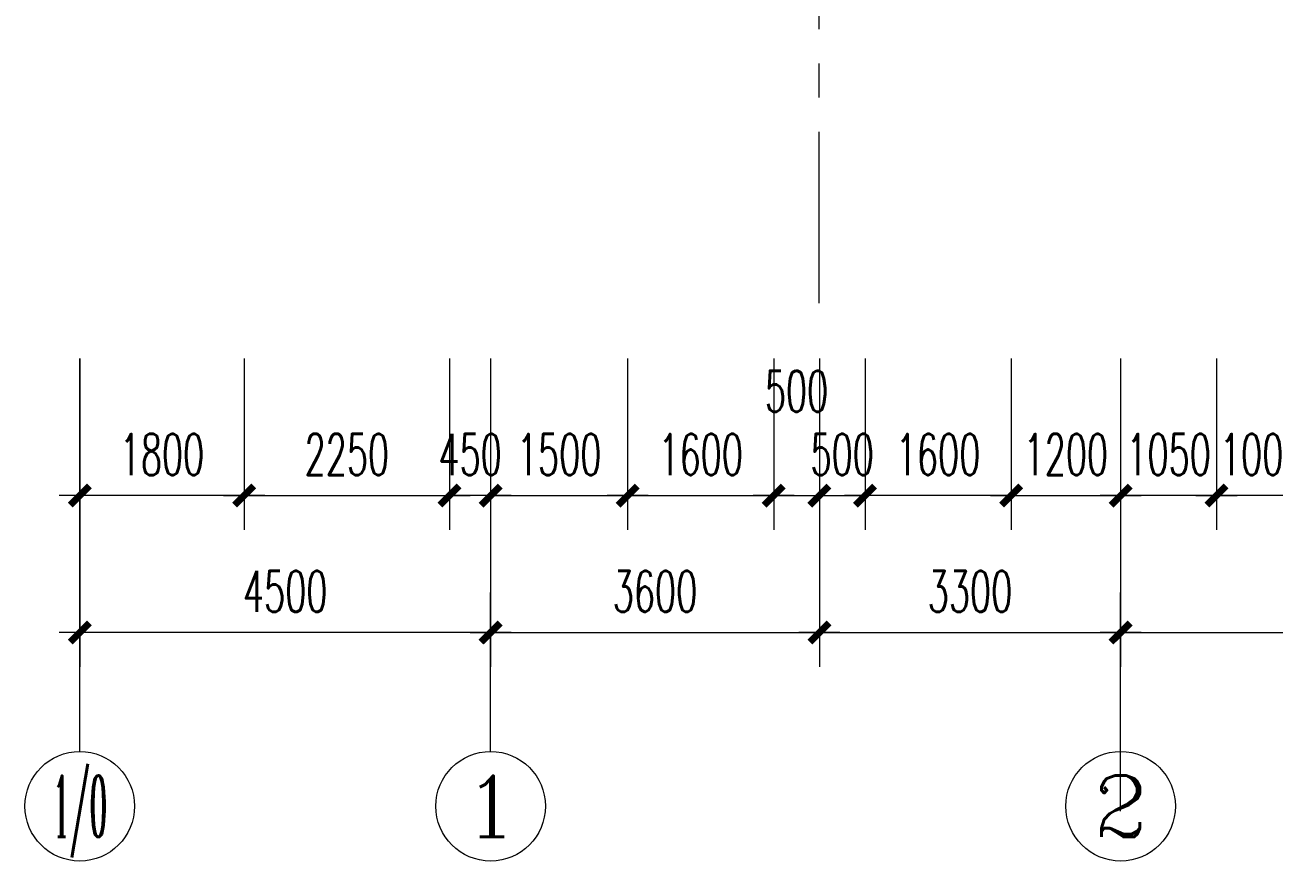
# Model space of a CAD drawing. Extents: x 1575758 to 1999219, y -897052 to -636879.
# Drawn here: x 1599408 to 1613088, y -721291 to -712133 of the extents above; entities that cross this region are included whole.
import ezdxf
from ezdxf.enums import TextEntityAlignment as Align

# ---------------------------------------------------------------- set-up
doc = ezdxf.new("R2010")
doc.units = 0
doc.header["$LTSCALE"] = 1500
doc.header["$MEASUREMENT"] = 0
doc.linetypes.add('CENTER', pattern=[2, 1.25, -0.25, 0.25, -0.25])
doc.layers.get('0').update_dxf_attribs({"linetype": 'CONTINUOUS', "lineweight": 5})
doc.layers.get('DEFPOINTS').update_dxf_attribs({"linetype": 'CONTINUOUS', "lineweight": 5})
for name, color, linetype, lineweight in [('AXIS_TEXT', 7, 'CONTINUOUS', 5), ('DOTE', 7, 'CENTER', 5), ('PUB_DIM', 7, 'CONTINUOUS', 5)]:
    doc.layers.add(name, color=color, linetype=linetype, lineweight=lineweight)
doc.styles.add('COMPLEX', font='COMPLEX')
doc.styles.add('DIM_FONT', font='romans.shx', dxfattribs={"width": 0.6})
doc.dimstyles.new('NORMAL', dxfattribs={"dimscale": 1.5, "dimtxt": 300, "dimasz": 1, "dimexe": 250, "dimexo": 300, "dimgap": 150, "dimtad": 1, "dimdec": 0, "dimdsep": 46, "dimtxsty": 'DIM_FONT', "dimblk1": '_DIMX', "dimblk2": '_DIMX', "dimsah": 1, "dimcen": 2.5, "dimdle": 0.3, "dimclrd": 256, "dimclre": 256, "dimclrt": 256, "dimadec": 0, "dimazin": 0, "dimtfac": 1, "dimtdec": 0, "dimtix": 1, "dimtmove": 2, "dimatfit": 3, "dimldrblk": '_DIMX', "dimfxl": 1, "dimtvp": 1, "dimtolj": 1, "dimtzin": 0, "dimlwd": -1, "dimlwe": -1, "dimarcsym": 0})

# ---------------------------------------------------------------- blocks, each defined once
blk = doc.blocks.new('_DIMX')
blk.add_line((-150, 0), (150, 0))
at = {"const_width": 50}
blk.add_lwpolyline([(-70, -70), (70, 70)], dxfattribs=at)
blk = doc.blocks.new('*D380')
at = {"layer": 'DEFPOINTS', "color": 0, "lineweight": 5}
for p in [(1604508, -715372), (1608108, -715372), (1608108, -718788)]:
    blk.add_point(p, dxfattribs=at)
at = {"layer": 'PUB_DIM'}
for p, q in [((1604508, -715822), (1604508, -719163)), ((1608108, -715822), (1608108, -719163)), ((1604509, -718788), (1608106, -718788))]:
    blk.add_line(p, q, dxfattribs=at)
at = {"layer": 'PUB_DIM', "xscale": 1.5, "yscale": 1.5, "zscale": 1.5, "rotation": 180}
blk.add_blockref('_DIMX', (1604508, -718788), dxfattribs=at)
at = {"layer": 'PUB_DIM', "xscale": 1.5, "yscale": 1.5, "zscale": 1.5}
blk.add_blockref('_DIMX', (1608108, -718788), dxfattribs=at)
at = {"layer": 'PUB_DIM', "insert": (1606308, -718338), "char_height": 450, "attachment_point": 5, "style": 'DIM_FONT'}
blk.add_mtext('\\A1;3600', dxfattribs=at)
blk = doc.blocks.new('*D385')
at = {"layer": 'DEFPOINTS', "color": 0, "lineweight": 5}
for p in [(1611408, -715372), (1622408, -715338), (1622408, -718788)]:
    blk.add_point(p, dxfattribs=at)
at = {"layer": 'PUB_DIM'}
for p, q in [((1611408, -715822), (1611408, -719163)), ((1622408, -715788), (1622408, -719163)), ((1611409, -718788), (1622406, -718788))]:
    blk.add_line(p, q, dxfattribs=at)
at = {"layer": 'PUB_DIM', "xscale": 1.5, "yscale": 1.5, "zscale": 1.5, "rotation": 180}
blk.add_blockref('_DIMX', (1611408, -718788), dxfattribs=at)
at = {"layer": 'PUB_DIM', "xscale": 1.5, "yscale": 1.5, "zscale": 1.5}
blk.add_blockref('_DIMX', (1622408, -718788), dxfattribs=at)
at = {"layer": 'PUB_DIM', "insert": (1616908, -718338), "char_height": 450, "attachment_point": 5, "style": 'DIM_FONT'}
blk.add_mtext('\\A1;11000', dxfattribs=at)
blk = doc.blocks.new('_AXISO')
blk.add_circle((0, 0), 0.5)
at = {"layer": 'AXIS_TEXT', "style": 'COMPLEX', "width": 1.041667}
blk.add_attdef('A', text='', height=0.56, dxfattribs=at).set_placement((-0.25, -0.28), (0.25, -0.28), align=Align.FIT)
blk = doc.blocks.new('*D473')
at = {"layer": 'DEFPOINTS', "color": 0, "lineweight": 5}
for p in [(1612458, -715338), (1613458, -715338), (1612458, -717288)]:
    blk.add_point(p, dxfattribs=at)
at = {"layer": 'PUB_DIM'}
for p, q in [((1612458, -715788), (1612458, -717663)), ((1613458, -715788), (1613458, -717663)), ((1612456, -717288), (1612455, -717288)), ((1613458, -717288), (1612458, -717288)), ((1613459, -717288), (1613461, -717288))]:
    blk.add_line(p, q, dxfattribs=at)
at = {"layer": 'PUB_DIM', "xscale": 1.5, "yscale": 1.5, "zscale": 1.5}
for p, rotation in [((1612458, -717288), 359.9999999999867), ((1613458, -717288), 179.9999999999866)]:
    blk.add_blockref('_DIMX', p, dxfattribs=dict(at, rotation=rotation))
at = {"layer": 'PUB_DIM', "insert": (1612958, -716838), "char_height": 450, "attachment_point": 5, "style": 'DIM_FONT'}
blk.add_mtext('\\A1;1000', dxfattribs=at)
blk = doc.blocks.new('*D474')
at = {"layer": 'DEFPOINTS', "color": 0, "lineweight": 5}
for p in [(1610208, -715338), (1611408, -715338), (1611408, -717288)]:
    blk.add_point(p, dxfattribs=at)
at = {"layer": 'PUB_DIM'}
for p, q in [((1610208, -715788), (1610208, -717663)), ((1611408, -715788), (1611408, -717663)), ((1610206, -717288), (1610205, -717288)), ((1610208, -717288), (1611408, -717288)), ((1611409, -717288), (1611411, -717288))]:
    blk.add_line(p, q, dxfattribs=at)
at = {"layer": 'PUB_DIM', "xscale": 1.5, "yscale": 1.5, "zscale": 1.5}
blk.add_blockref('_DIMX', (1610208, -717288), dxfattribs=at)
at = {"layer": 'PUB_DIM', "xscale": 1.5, "yscale": 1.5, "zscale": 1.5, "rotation": 180}
blk.add_blockref('_DIMX', (1611408, -717288), dxfattribs=at)
at = {"layer": 'PUB_DIM', "insert": (1610808, -716838), "char_height": 450, "attachment_point": 5, "style": 'DIM_FONT'}
blk.add_mtext('\\A1;1200', dxfattribs=at)
blk = doc.blocks.new('*D475')
at = {"layer": 'DEFPOINTS', "color": 0, "lineweight": 5}
for p in [(1608608, -715338), (1610208, -715338), (1608608, -717288)]:
    blk.add_point(p, dxfattribs=at)
at = {"layer": 'PUB_DIM'}
for p, q in [((1608608, -715788), (1608608, -717663)), ((1610208, -715788), (1610208, -717663)), ((1610206, -717288), (1608609, -717288))]:
    blk.add_line(p, q, dxfattribs=at)
at = {"layer": 'PUB_DIM', "xscale": 1.5, "yscale": 1.5, "zscale": 1.5}
for p, rotation in [((1608608, -717288), 179.9999999999916), ((1610208, -717288), 359.9999999999917)]:
    blk.add_blockref('_DIMX', p, dxfattribs=dict(at, rotation=rotation))
at = {"layer": 'PUB_DIM', "insert": (1609408, -716838), "char_height": 450, "attachment_point": 5, "style": 'DIM_FONT'}
blk.add_mtext('\\A1;1600', dxfattribs=at)
blk = doc.blocks.new('*D476')
at = {"layer": 'DEFPOINTS', "color": 0, "lineweight": 5}
for p in [(1607608, -715338), (1608108, -715338), (1608108, -717288)]:
    blk.add_point(p, dxfattribs=at)
at = {"layer": 'PUB_DIM'}
for p, q in [((1607608, -715788), (1607608, -717663)), ((1608108, -715788), (1608108, -717663)), ((1607609, -717288), (1608106, -717288))]:
    blk.add_line(p, q, dxfattribs=at)
at = {"layer": 'PUB_DIM', "xscale": 1.5, "yscale": 1.5, "zscale": 1.5, "rotation": 180}
blk.add_blockref('_DIMX', (1607608, -717288), dxfattribs=at)
at = {"layer": 'PUB_DIM', "xscale": 1.5, "yscale": 1.5, "zscale": 1.5}
blk.add_blockref('_DIMX', (1608108, -717288), dxfattribs=at)
at = {"layer": 'PUB_DIM', "insert": (1607858, -716145), "char_height": 450, "attachment_point": 5, "style": 'DIM_FONT'}
blk.add_mtext('\\A1;500', dxfattribs=at)
blk = doc.blocks.new('*D477')
at = {"layer": 'DEFPOINTS', "color": 0, "lineweight": 5}
for p in [(1606008, -715338), (1607608, -715338), (1607608, -717288)]:
    blk.add_point(p, dxfattribs=at)
at = {"layer": 'PUB_DIM'}
for p, q in [((1606008, -715788), (1606008, -717663)), ((1607608, -715788), (1607608, -717663)), ((1606009, -717288), (1607606, -717288))]:
    blk.add_line(p, q, dxfattribs=at)
at = {"layer": 'PUB_DIM', "xscale": 1.5, "yscale": 1.5, "zscale": 1.5, "rotation": 180}
blk.add_blockref('_DIMX', (1606008, -717288), dxfattribs=at)
at = {"layer": 'PUB_DIM', "xscale": 1.5, "yscale": 1.5, "zscale": 1.5}
blk.add_blockref('_DIMX', (1607608, -717288), dxfattribs=at)
at = {"layer": 'PUB_DIM', "insert": (1606808, -716838), "char_height": 450, "attachment_point": 5, "style": 'DIM_FONT'}
blk.add_mtext('\\A1;1600', dxfattribs=at)
blk = doc.blocks.new('*D478')
at = {"layer": 'DEFPOINTS', "color": 0, "lineweight": 5}
for p in [(1604058, -715338), (1604508, -715338), (1604058, -717288)]:
    blk.add_point(p, dxfattribs=at)
at = {"layer": 'PUB_DIM'}
for p, q in [((1604058, -715788), (1604058, -717663)), ((1604508, -715788), (1604508, -717663)), ((1604056, -717288), (1604055, -717288)), ((1604508, -717288), (1604058, -717288)), ((1604509, -717288), (1604511, -717288))]:
    blk.add_line(p, q, dxfattribs=at)
at = {"layer": 'PUB_DIM', "xscale": 1.5, "yscale": 1.5, "zscale": 1.5}
for p, rotation in [((1604058, -717288), 0.0002029438210877689), ((1604508, -717288), 180.0002029438211)]:
    blk.add_blockref('_DIMX', p, dxfattribs=dict(at, rotation=rotation))
at = {"layer": 'PUB_DIM', "insert": (1604283, -716838), "char_height": 450, "attachment_point": 5, "rotation": 0.0002, "style": 'DIM_FONT'}
blk.add_mtext('\\A1;450', dxfattribs=at)
blk = doc.blocks.new('*D559')
at = {"layer": 'DEFPOINTS', "color": 0, "lineweight": 5}
for p in [(1600008, -715372), (1604508, -715372), (1600008, -718788)]:
    blk.add_point(p, dxfattribs=at)
at = {"layer": 'PUB_DIM'}
for p, q in [((1600008, -715822), (1600008, -719163)), ((1604508, -715822), (1604508, -719163)), ((1604506, -718788), (1600009, -718788))]:
    blk.add_line(p, q, dxfattribs=at)
at = {"layer": 'PUB_DIM', "xscale": 1.5, "yscale": 1.5, "zscale": 1.5, "rotation": 180}
blk.add_blockref('_DIMX', (1600008, -718788), dxfattribs=at)
at = {"layer": 'PUB_DIM', "xscale": 1.5, "yscale": 1.5, "zscale": 1.5}
blk.add_blockref('_DIMX', (1604508, -718788), dxfattribs=at)
at = {"layer": 'PUB_DIM', "insert": (1602258, -718338), "char_height": 450, "attachment_point": 5, "style": 'DIM_FONT'}
blk.add_mtext('\\A1;4500', dxfattribs=at)
blk = doc.blocks.new('*D644')
at = {"layer": 'DEFPOINTS', "color": 0, "lineweight": 5}
for p in [(1601808, -715338), (1604058, -715338), (1604058, -717288)]:
    blk.add_point(p, dxfattribs=at)
at = {"layer": 'PUB_DIM'}
for p, q in [((1601808, -715788), (1601808, -717663)), ((1604058, -715788), (1604058, -717663)), ((1601809, -717288), (1604056, -717288))]:
    blk.add_line(p, q, dxfattribs=at)
at = {"layer": 'PUB_DIM', "xscale": 1.5, "yscale": 1.5, "zscale": 1.5, "rotation": 180}
blk.add_blockref('_DIMX', (1601808, -717288), dxfattribs=at)
at = {"layer": 'PUB_DIM', "xscale": 1.5, "yscale": 1.5, "zscale": 1.5}
blk.add_blockref('_DIMX', (1604058, -717288), dxfattribs=at)
at = {"layer": 'PUB_DIM', "insert": (1602933, -716838), "char_height": 450, "attachment_point": 5, "style": 'DIM_FONT'}
blk.add_mtext('\\A1;2250', dxfattribs=at)
blk = doc.blocks.new('*D645')
at = {"layer": 'DEFPOINTS', "color": 0, "lineweight": 5}
for p in [(1604508, -715338), (1606008, -715338), (1606008, -717288)]:
    blk.add_point(p, dxfattribs=at)
at = {"layer": 'PUB_DIM'}
for p, q in [((1604508, -715788), (1604508, -717663)), ((1606008, -715788), (1606008, -717663)), ((1604509, -717288), (1606006, -717288))]:
    blk.add_line(p, q, dxfattribs=at)
at = {"layer": 'PUB_DIM', "xscale": 1.5, "yscale": 1.5, "zscale": 1.5}
for p, rotation in [((1604508, -717288), 179.9999391168379), ((1606008, -717288), 359.9999391168379)]:
    blk.add_blockref('_DIMX', p, dxfattribs=dict(at, rotation=rotation))
at = {"layer": 'PUB_DIM', "insert": (1605258, -716838), "char_height": 450, "attachment_point": 5, "rotation": 359.9999, "style": 'DIM_FONT'}
blk.add_mtext('\\A1;1500', dxfattribs=at)
blk = doc.blocks.new('*D646')
at = {"layer": 'DEFPOINTS', "color": 0, "lineweight": 5}
for p in [(1600008, -715338), (1601808, -715338), (1600008, -717288)]:
    blk.add_point(p, dxfattribs=at)
at = {"layer": 'PUB_DIM'}
for p, q in [((1600008, -715788), (1600008, -717663)), ((1601808, -715788), (1601808, -717663)), ((1601806, -717288), (1600009, -717288))]:
    blk.add_line(p, q, dxfattribs=at)
at = {"layer": 'PUB_DIM', "xscale": 1.5, "yscale": 1.5, "zscale": 1.5}
for p, rotation in [((1600008, -717288), 179.9999999999926), ((1601808, -717288), 359.9999999999926)]:
    blk.add_blockref('_DIMX', p, dxfattribs=dict(at, rotation=rotation))
at = {"layer": 'PUB_DIM', "insert": (1600908, -716838), "char_height": 450, "attachment_point": 5, "style": 'DIM_FONT'}
blk.add_mtext('\\A1;1800', dxfattribs=at)
blk = doc.blocks.new('*D647')
at = {"layer": 'DEFPOINTS', "color": 0, "lineweight": 5}
for p in [(1611408, -715338), (1612458, -715338), (1611408, -717288)]:
    blk.add_point(p, dxfattribs=at)
at = {"layer": 'PUB_DIM'}
for p, q in [((1611408, -715788), (1611408, -717663)), ((1612458, -715788), (1612458, -717663)), ((1611406, -717288), (1611405, -717288)), ((1612458, -717288), (1611408, -717288)), ((1612459, -717288), (1612461, -717288))]:
    blk.add_line(p, q, dxfattribs=at)
at = {"layer": 'PUB_DIM', "xscale": 1.5, "yscale": 1.5, "zscale": 1.5}
for p, rotation in [((1611408, -717288), 359.9999391170963), ((1612458, -717288), 179.9999391170963)]:
    blk.add_blockref('_DIMX', p, dxfattribs=dict(at, rotation=rotation))
at = {"layer": 'PUB_DIM', "insert": (1611933, -716838), "char_height": 450, "attachment_point": 5, "rotation": 359.9999, "style": 'DIM_FONT'}
blk.add_mtext('\\A1;1050', dxfattribs=at)
blk = doc.blocks.new('*D2185')
at = {"layer": 'DEFPOINTS', "color": 0, "lineweight": 5}
for p in [(1608108, -715372), (1611408, -715372), (1611408, -718788)]:
    blk.add_point(p, dxfattribs=at)
at = {"layer": 'PUB_DIM'}
for p, q in [((1608108, -715822), (1608108, -719163)), ((1611408, -715822), (1611408, -719163)), ((1608109, -718788), (1611406, -718788))]:
    blk.add_line(p, q, dxfattribs=at)
at = {"layer": 'PUB_DIM', "xscale": 1.5, "yscale": 1.5, "zscale": 1.5, "rotation": 180}
blk.add_blockref('_DIMX', (1608108, -718788), dxfattribs=at)
at = {"layer": 'PUB_DIM', "xscale": 1.5, "yscale": 1.5, "zscale": 1.5}
blk.add_blockref('_DIMX', (1611408, -718788), dxfattribs=at)
at = {"layer": 'PUB_DIM', "insert": (1609758, -718338), "char_height": 450, "attachment_point": 5, "style": 'DIM_FONT'}
blk.add_mtext('\\A1;3300', dxfattribs=at)
blk = doc.blocks.new('*D2186')
at = {"layer": 'DEFPOINTS', "color": 0, "lineweight": 5}
for p in [(1608108, -715338), (1608608, -715338), (1608608, -717288)]:
    blk.add_point(p, dxfattribs=at)
at = {"layer": 'PUB_DIM'}
for p, q in [((1608108, -715788), (1608108, -717663)), ((1608608, -715788), (1608608, -717663)), ((1608106, -717288), (1608105, -717288)), ((1608108, -717288), (1608608, -717288)), ((1608609, -717288), (1608611, -717288))]:
    blk.add_line(p, q, dxfattribs=at)
at = {"layer": 'PUB_DIM', "xscale": 1.5, "yscale": 1.5, "zscale": 1.5}
blk.add_blockref('_DIMX', (1608108, -717288), dxfattribs=at)
at = {"layer": 'PUB_DIM', "xscale": 1.5, "yscale": 1.5, "zscale": 1.5, "rotation": 180}
blk.add_blockref('_DIMX', (1608608, -717288), dxfattribs=at)
at = {"layer": 'PUB_DIM', "insert": (1608358, -716838), "char_height": 450, "attachment_point": 5, "style": 'DIM_FONT'}
blk.add_mtext('\\A1;500', dxfattribs=at)

msp = doc.modelspace()

# ---------------------------------------------------------------- linework, layer by layer
at = {"layer": 'DOTE'}
msp.add_line((1608107.7, -715178.4), (1608107.7, -702289.3), dxfattribs=at)
at = {"layer": 'PUB_DIM'}
for p, q in [((1600007.7, -720091.5), (1600007.7, -715787.7)), ((1604507.7, -720091.5), (1604507.7, -718348.8)), ((1611407.7, -720091.5), (1611407.7, -718348.8)), ((1611407.8, -720744.5), (1611407.8, -719655.3))]:
    msp.add_line(p, q, dxfattribs=at)

# ---------------------------------------------------------------- block references
ref = msp.add_blockref('_AXISO', (1600007.7, -720691.5), dxfattribs=dict(at, xscale=1200, yscale=1200, zscale=1200))
ref.add_attrib('A', '1/0', dxfattribs={"layer": 'AXIS_TEXT', "height": 672, "style": 'COMPLEX', "width": 0.367647}).set_placement((1599707.7, -721027.5), (1600307.7, -721027.5), align=Align.FIT)
ref = msp.add_blockref('_AXISO', (1604507.7, -720691.5), dxfattribs=dict(at, xscale=1200, yscale=1200, zscale=1200))
ref.add_attrib('A', '1', dxfattribs={"layer": 'AXIS_TEXT', "height": 672, "style": 'COMPLEX', "width": 2.083333}).set_placement((1604207.7, -721027.5), (1604807.7, -721027.5), align=Align.FIT)
ref = msp.add_blockref('_AXISO', (1611407.7, -720691.5), dxfattribs=dict(at, xscale=1200, yscale=1200, zscale=1200))
ref.add_attrib('A', '2', dxfattribs={"layer": 'AXIS_TEXT', "height": 672, "style": 'COMPLEX', "width": 1.339286}).set_placement((1611107.7, -721027.5), (1611707.7, -721027.5), align=Align.FIT)

# ---------------------------------------------------------------- dimensions: what is measured, and where the dimension line sits
for p1, p2, distance, picture, middle in [((1601807.7, -715337.7), (1600007.7, -715337.7), 1950, '*D646', (1600907.7, -716837.7)), ((1601807.7, -715337.7), (1604057.7, -715337.7), -1950, '*D644', (1602932.7, -716837.7)), ((1604507.7, -715337.7), (1604057.7, -715337.7), 1950, '*D478', (1604282.7, -716837.7)), ((1604507.7, -715337.7), (1606007.7, -715337.7), -1950, '*D645', (1605257.7, -716837.7)), ((1606007.7, -715337.7), (1607607.7, -715337.7), -1950, '*D477', (1606807.7, -716837.7)), ((1608107.7, -715337.7), (1608607.7, -715337.7), -1950, '*D2186', (1608357.7, -716837.7)), ((1610207.7, -715337.7), (1608607.7, -715337.7), 1950, '*D475', (1609407.7, -716837.7)), ((1610207.7, -715337.7), (1611407.7, -715337.7), -1950, '*D474', (1610807.7, -716837.7)), ((1612457.7, -715337.7), (1611407.7, -715337.7), 1950, '*D647', (1611932.7, -716837.7)), ((1613457.7, -715337.7), (1612457.7, -715337.7), 1950, '*D473', (1612957.7, -716837.7))]:
    dim = msp.add_aligned_dim(p1=p1, p2=p2, distance=distance, dimstyle='NORMAL', dxfattribs=at)
    dim.commit()
    dim.dimension.update_dxf_attribs({"geometry": picture, "text_midpoint": middle})
for base, p1, p2, picture, middle in [((1600007.7, -718787.7), (1604507.7, -715372.4), (1600007.7, -715372.4), '*D559', (1602257.7, -718337.7)), ((1608107.7, -718787.7), (1604507.7, -715372.4), (1608107.7, -715372.4), '*D380', (1606307.7, -718337.7)), ((1611407.7, -718787.7), (1608107.7, -715372.4), (1611407.7, -715372.4), '*D2185', (1609757.7, -718337.7)), ((1622407.7, -718787.7), (1611407.7, -715372.4), (1622407.7, -715337.7), '*D385', (1616907.7, -718337.7))]:
    dim = msp.add_linear_dim(base=base, p1=p1, p2=p2, dimstyle='NORMAL', dxfattribs=at)
    dim.commit()
    dim.dimension.update_dxf_attribs({"geometry": picture, "text_midpoint": middle})
dim = msp.add_linear_dim(base=(1608107.7, -717287.7), p1=(1607607.7, -715337.7), p2=(1608107.7, -715337.7), angle=0, dimstyle='NORMAL', dxfattribs=at)
dim.commit()
dim.dimension.update_dxf_attribs({"geometry": '*D476', "text_midpoint": (1607857.7, -716144.7), "dimtype": 161})

doc.saveas('drawing.dxf')
